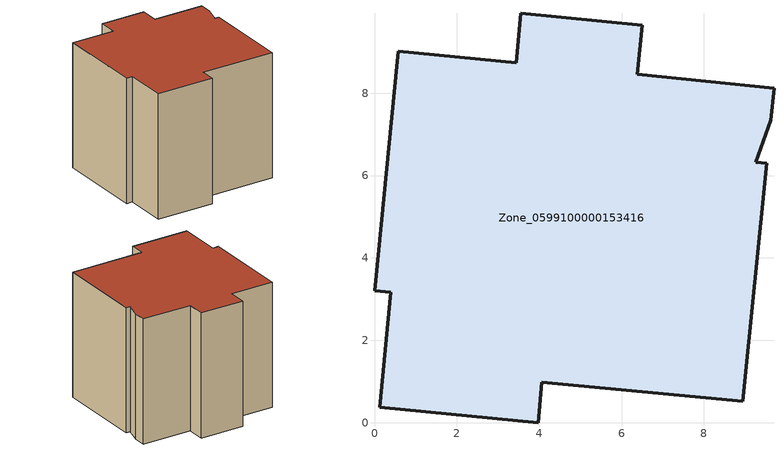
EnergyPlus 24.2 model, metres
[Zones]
Zone_0599100000153416
 floor ground (C_G): 9.25,6.33 9.52,6.3 8.94,0.52 4.07,0.98 3.97,0 0.12,0.37 0.39,3.16 0,3.2 0.58,9.02 3.44,8.74 3.55,9.94 6.5,9.65 6.38,8.46 9.7,8.12 9.62,7.34 z0
 wall outside (C_F): 6.38,8.46 6.5,9.65 3.55,9.94 3.44,8.74 0.58,9.02 0,3.2 0.39,3.16 0.12,0.37 3.97,0 4.07,0.98 8.94,0.52 9.52,6.3 9.25,6.33 9.62,7.34 9.7,8.12 6.38,8.46 z0:8.24
 roof outside (C_R): 9.52,6.3 9.25,6.33 9.62,7.34 9.7,8.12 6.38,8.46 6.5,9.65 3.55,9.94 3.44,8.74 0.58,9.02 0,3.2 0.39,3.16 0.12,0.37 3.97,0 4.07,0.98 8.94,0.52 z8.24
[BUILDING]
Pand.0599100000153416: North Axis=0; Terrain=City; Loads Convergence Tolerance Value=0.04; Temperature Convergence Tolerance Value=0.4; Solar Distribution=FullExterior; Maximum Number of Warmup Days=25; Minimum Number of Warmup Days=1
[Site:Location]
Rotterdam.The.Hague.AP_ZH_NLD Design_Conditions: Latitude=51.96; Longitude=4.45; Time Zone=1; Elevation=-4.5
[SITE:GROUNDTEMPERATURE:BUILDINGSURFACE]
18, 18, 18, 18, 18, 18, 18, 18, 18, 18, 18, 18
[MATERIAL] Thermal Absorptance=0.9; Solar Absorptance=0.7; Visible Absorptance=0.7
Name | Roughness | Thickness | Conductivity | Density | Specific Heat
G.TC.1975-1991 | MediumSmooth | 0.15 | 0.288461 | 540 | 1210
F.TC.1975-1991 | Rough | 0.3 | 0.230769 | 1920 | 840
R.TC.1975-1991 | MediumRough | 0.2 | 0.153846 | 1500 | 1000
[CONSTRUCTION]
C_G: G.TC.1975-1991
C_F: F.TC.1975-1991
C_R: R.TC.1975-1991
[ZONE]
Zone_0599100000153416: Type=1; Multiplier=1; Ceiling Height=Autocalculate; Volume=Autocalculate; Floor Area=autocalculate; Part of Total Floor Area=Yes
[ZONEINFILTRATION:DESIGNFLOWRATE]
Infil_Zone_0599100000153416: Zone or ZoneList or Space or SpaceList=Zone_0599100000153416; Schedule=AlwaysOn; Design Flow Rate Calculation Method=Flow/Area; Flow Rate per Floor Area=0.003; Constant Term Coefficient=1; Temperature Term Coefficient=0; Velocity Term Coefficient=0; Velocity Squared Term Coefficient=0
[HVACTEMPLATE:ZONE:IDEALLOADSAIRSYSTEM]
Zone_0599100000153416: Maximum Heating Supply Air Temperature=50; Minimum Cooling Supply Air Temperature=13; Maximum Heating Supply Air Humidity Ratio=0.0156; Minimum Cooling Supply Air Humidity Ratio=0.0077; Heating Limit=NoLimit; Cooling Limit=NoLimit; Dehumidification Control Type=ConstantSensibleHeatRatio; Cooling Sensible Heat Ratio=0.7; Dehumidification Setpoint=60; Humidification Control Type=None; Humidification Setpoint=30; Outdoor Air Method=None; Outdoor Air Flow Rate per Person=0.00944; Outdoor Air Flow Rate per Zone Floor Area=0; Outdoor Air Flow Rate per Zone=0; Demand Controlled Ventilation Type=None; Outdoor Air Economizer Type=NoEconomizer; Heat Recovery Type=None; Sensible Heat Recovery Effectiveness=0.7; Latent Heat Recovery Effectiveness=0.65
[ZONECONTROL:THERMOSTAT]
ThermostatControl_Zone_0599100000153416: Zone or ZoneList=Zone_0599100000153416; Control Type Schedule=DualSetpointControlType; Control 1=Thermostat_Zone_0599100000153416; Temperature Difference Between Cutout And Setpoint=0
[THERMOSTATSETPOINT:DUALSETPOINT]
Thermostat_Zone_0599100000153416: Heating Setpoint Temperature Schedule=HeatingSetpoint_Zone_0599100000153416; Cooling Setpoint Temperature Schedule=CoolingSetpoint_Zone_0599100000153416
[SCHEDULE:COMPACT]
HeatingSetpoint_Zone_0599100000153416: Through: 12/31, For: AllDays, Until: 24:00, 21
CoolingSetpoint_Zone_0599100000153416: Through: 12/31, For: AllDays, Until: 24:00, 24
DualSetpointControlType: Through: 12/31, For: AllDays, Until: 24:00, 4
AlwaysOn: Through: 12/31, For: AllDays, Until: 24:00, 1
